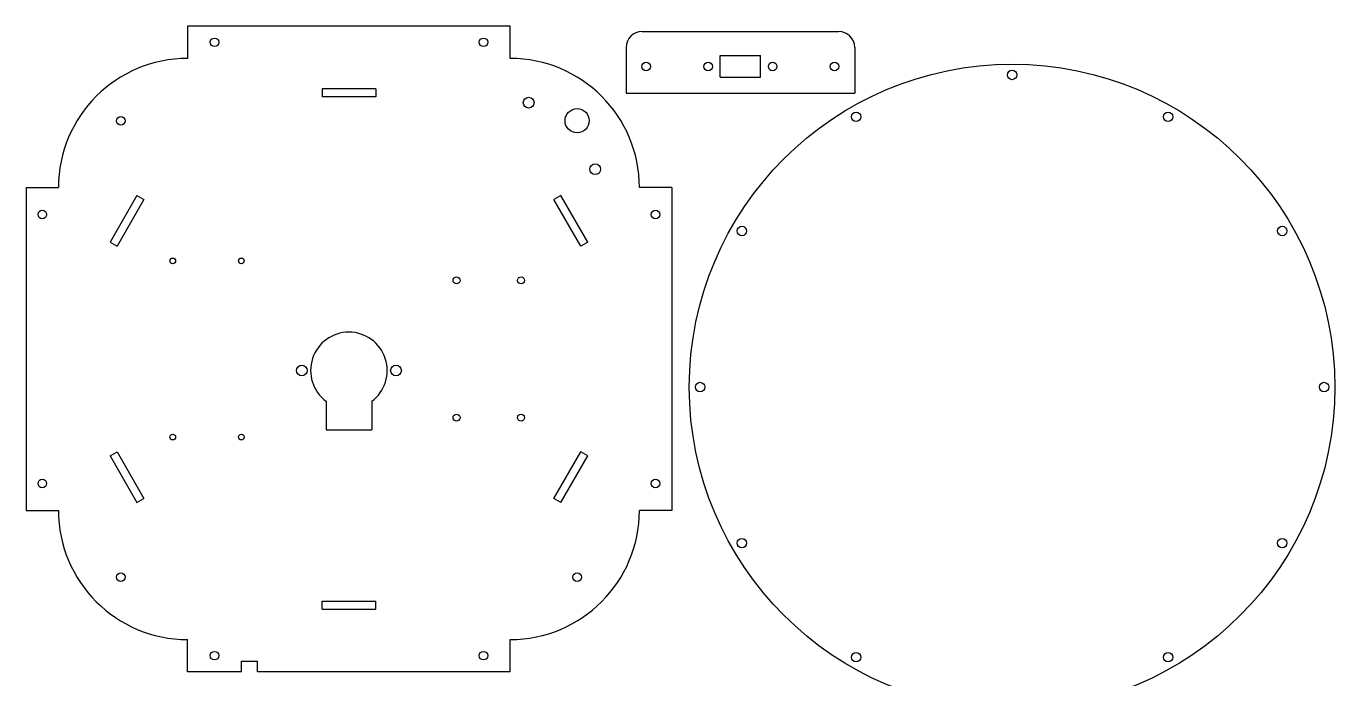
# Model space of a CAD drawing. Extents: x 12 to 499, y -233 to 254.
# Drawn here: x 12 to 498.6, y 11.1 to 253.7 of the extents above; entities that cross this region are included whole.
import ezdxf

# ---------------------------------------------------------------- set-up
doc = ezdxf.new("R2010")
doc.units = 0
doc.header["$LTSCALE"] = 12.7
doc.layers.add('VISIBLE', color=7, linetype='CONTINUOUS')

msp = doc.modelspace()

# ---------------------------------------------------------------- linework, layer by layer
at = {"layer": 'VISIBLE'}
for p, q in [((72, 253.66), (72, 241.66)), ((192, 253.66), (72, 253.66)), ((192, 241.66), (192, 253.66)), ((241.04, 251.7), (314.04, 251.7)), ((235.04, 245.7), (235.04, 228.7)), ((320.04, 245.7), (320.04, 228.7)), ((270.04, 242.7), (285.04, 242.7)), ((270.04, 234.7), (270.04, 242.7)), ((285.04, 234.7), (285.04, 242.7)), ((270.04, 234.7), (285.04, 234.7)), ((122, 230.42), (122, 227.42)), ((142, 230.42), (122, 230.42)), ((142, 230.42), (142, 227.42)), ((235.04, 228.7), (320.04, 228.7)), ((142, 227.42), (122, 227.42)), ((12, 193.66), (12, 73.66)), ((12, 193.66), (24, 193.66)), ((53.2, 190.7), (43.2, 173.38)), ((53.2, 190.7), (55.8, 189.2)), ((210.8, 190.7), (208.2, 189.2)), ((220.8, 173.38), (210.8, 190.7)), ((252, 193.66), (240, 193.66)), ((252, 193.66), (252, 73.66)), ((55.8, 189.2), (45.8, 171.88)), ((218.2, 171.88), (208.2, 189.2)), ((43.2, 173.38), (45.8, 171.88)), ((220.8, 173.38), (218.2, 171.88)), ((123.5, 114.22), (123.5, 103.66)), ((140.5, 114.22), (140.5, 103.66)), ((123.5, 103.66), (140.5, 103.66)), ((43.2, 93.93), (45.8, 95.43)), ((43.2, 93.93), (53.2, 76.61)), ((45.8, 95.43), (55.8, 78.11)), ((208.2, 78.11), (218.2, 95.43)), ((210.8, 76.61), (220.8, 93.93)), ((220.8, 93.93), (218.2, 95.43)), ((53.2, 76.61), (55.8, 78.11)), ((210.8, 76.61), (208.2, 78.11)), ((12, 73.66), (24, 73.66)), ((252, 73.66), (240, 73.66)), ((122, 39.89), (142, 39.89)), ((122, 36.89), (122, 39.89)), ((142, 36.89), (142, 39.89)), ((122, 36.89), (142, 36.89)), ((72, 13.66), (72, 25.66)), ((192, 13.66), (192, 25.66)), ((92, 17.66), (98, 17.66)), ((92, 13.66), (92, 17.66)), ((98, 13.66), (98, 17.66)), ((92, 13.66), (72, 13.66)), ((192, 13.66), (98, 13.66))]:
    msp.add_line(p, q, dxfattribs=at)
for centre, radius in [((82, 247.66), 1.6), ((182, 247.66), 1.6), ((242.54, 238.7), 1.6), ((378.56, 119.52), 120), ((265.54, 238.7), 1.6), ((289.54, 238.7), 1.6), ((312.54, 238.7), 1.6), ((378.56, 235.52), 1.75), ((198.82, 225.23), 2), ((47.15, 218.51), 1.6), ((216.85, 218.51), 4.5), ((320.56, 219.98), 1.75), ((436.56, 219.98), 1.75), ((223.57, 200.48), 2), ((18, 183.66), 1.6), ((246, 183.66), 1.6), ((278.1, 177.52), 1.75), ((479.02, 177.52), 1.75), ((66.5, 166.41), 1.05), ((92, 166.41), 1.05), ((172, 159.16), 1.3), ((196, 159.16), 1.3), ((114.5, 125.66), 2), ((149.5, 125.66), 2), ((262.56, 119.52), 1.75), ((494.56, 119.52), 1.75), ((172, 108.16), 1.3), ((196, 108.16), 1.3), ((66.5, 100.91), 1.05), ((92, 100.91), 1.05), ((18, 83.66), 1.6), ((246, 83.66), 1.6), ((278.1, 61.52), 1.75), ((479.02, 61.52), 1.75), ((47.15, 48.8), 1.6), ((216.85, 48.8), 1.6), ((82, 19.66), 1.6), ((182, 19.66), 1.6), ((320.56, 19.06), 1.75), ((436.56, 19.06), 1.75)]:
    msp.add_circle(centre, radius, dxfattribs=at)
for centre, radius, start, end in [((241.04, 245.7), 6, 90, 180), ((314.04, 245.7), 6, 360, 90), ((72, 193.66), 48, 90, 180), ((192, 193.66), 48, 0, 90), ((132, 125.66), 14.25, 306.619, 233.381), ((72, 73.66), 48, 180, 270), ((192, 73.66), 48, 270, 0)]:
    msp.add_arc(centre, radius, start, end, dxfattribs=at)

doc.saveas('drawing.dxf')
